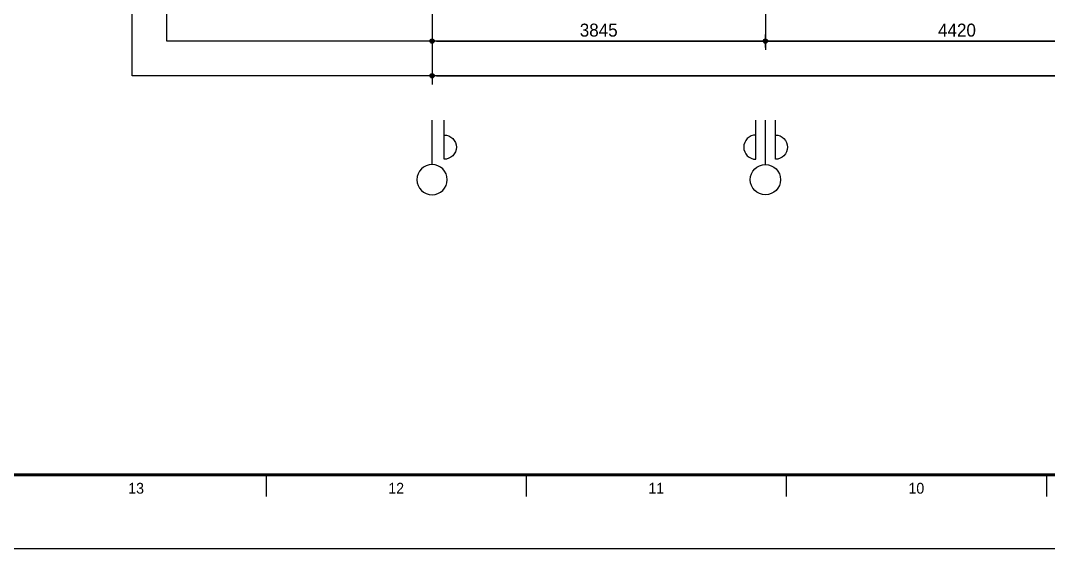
# Model space of a CAD drawing. Header units: millimetres. Extents: x -24416 to 92204, y -190080 to 23760.
# Drawn here: x 3217 to 15074, y -100980 to -94886 of the extents above; entities that cross this region are included whole.
import ezdxf
from ezdxf.enums import TextEntityAlignment as Align

# ---------------------------------------------------------------- set-up
doc = ezdxf.new("R2010")
doc.units = ezdxf.units.MM
doc.header["$LTSCALE"] = 50
doc.linetypes.add('AUDIT_D_220706163347-0', pattern=[0])
doc.layers.get('defpoints').update_dxf_attribs({"color": 139})
for name, color, linetype in [('A-치수', 7, 'AUDIT_D_220706163347-0'), ('AA-BORD-FORM', 7, 'Continuous'), ('AA-BORD-TEXT', 3, 'Continuous'), ('AA-XXXX-DIMS', 7, 'Continuous'), ('DIM', 7, 'AUDIT_D_220706163347-0')]:
    doc.layers.add(name, color=color, linetype=linetype)
doc.styles.add('HAUD01', font='Dotum.ttf')
doc.styles.add('맑은고딕', font='malgun.ttf', dxfattribs={"width": 0.9})
doc.dimstyles.new('DIM-50', dxfattribs={"dimscale": 50, "dimtxt": 3, "dimasz": 1, "dimexe": 2, "dimexo": 2, "dimgap": 1, "dimtad": 1, "dimdec": 0, "dimzin": 0, "dimdsep": 46, "dimtxsty": '맑은고딕', "dimblk1": 'DIMDOT', "dimblk2": 'DIMDOT', "dimsah": 1, "dimcen": 0.09, "dimdle": 2, "dimclrd": 7, "dimclre": 7, "dimclrt": 3, "dimadec": 0, "dimazin": 0, "dimtfac": 1, "dimtdec": 0, "dimtix": 1, "dimtmove": 2, "dimatfit": 3, "dimldrblk": 'DIMDOT', "dimfxl": 1, "dimtolj": 1, "dimtzin": 0, "dimarcsym": 0})

# ---------------------------------------------------------------- blocks, each defined once
blk = doc.blocks.new('DIMDOT')
at = {"layer": 'AA-XXXX-DIMS'}
for p, q in [((-1.5, 0), (1.5, 0)), ((0, -1.5), (0, 1.5))]:
    blk.add_line(p, q, dxfattribs=at)
for radius in [0.5, 0.25]:
    blk.add_circle((0, 0), radius, dxfattribs=at)
blk = doc.blocks.new('*D44')
at = {"layer": 'defpoints', "color": 0, "transparency": 16777216}
for p in [(7964, -117283), (11809, -117283), (11809, -118883)]:
    blk.add_point(p, dxfattribs=at)
at = {"layer": 'DIM', "color": 7, "lineweight": -2, "transparency": 16777216}
for p, q in [((7964, -117383), (7964, -118983)), ((11809, -117383), (11809, -118983)), ((8014, -118883), (11759, -118883))]:
    blk.add_line(p, q, dxfattribs=at)
at = {"layer": 'DIM', "color": 7, "lineweight": -2, "transparency": 16777216, "xscale": 50, "yscale": 50, "zscale": 50, "rotation": 180}
blk.add_blockref('DIMDOT', (7964, -118883), dxfattribs=at)
at = {"layer": 'DIM', "color": 7, "lineweight": -2, "transparency": 16777216, "xscale": 50, "yscale": 50, "zscale": 50}
blk.add_blockref('DIMDOT', (11809, -118883), dxfattribs=at)
at = {"layer": 'DIM', "color": 3, "transparency": 16777216, "insert": (9886, -118758), "char_height": 150, "attachment_point": 5, "style": 'HAUD01'}
blk.add_mtext('\\A1;3845', dxfattribs=at)
blk = doc.blocks.new('*D45')
at = {"layer": 'defpoints', "color": 0, "transparency": 16777216}
for p in [(11809, -117283), (16229, -117283), (16229, -118883)]:
    blk.add_point(p, dxfattribs=at)
at = {"layer": 'DIM', "color": 7, "lineweight": -2, "transparency": 16777216}
for p, q in [((11809, -117383), (11809, -118983)), ((16229, -117383), (16229, -118983)), ((11859, -118883), (16179, -118883))]:
    blk.add_line(p, q, dxfattribs=at)
at = {"layer": 'DIM', "color": 7, "lineweight": -2, "transparency": 16777216, "xscale": 50, "yscale": 50, "zscale": 50, "rotation": 180}
blk.add_blockref('DIMDOT', (11809, -118883), dxfattribs=at)
at = {"layer": 'DIM', "color": 7, "lineweight": -2, "transparency": 16777216, "xscale": 50, "yscale": 50, "zscale": 50}
blk.add_blockref('DIMDOT', (16229, -118883), dxfattribs=at)
at = {"layer": 'DIM', "color": 3, "transparency": 16777216, "insert": (14019, -118758), "char_height": 150, "attachment_point": 5, "style": 'HAUD01'}
blk.add_mtext('\\A1;4420', dxfattribs=at)
blk = doc.blocks.new('*D51')
at = {"layer": 'defpoints', "color": 0, "transparency": 16777216}
for p in [(7964, -117283), (32529, -117283), (32529, -119283)]:
    blk.add_point(p, dxfattribs=at)
at = {"layer": 'DIM', "color": 7, "lineweight": -2, "transparency": 16777216}
for p, q in [((7964, -117383), (7964, -119383)), ((32529, -117383), (32529, -119383)), ((8014, -119283), (32479, -119283))]:
    blk.add_line(p, q, dxfattribs=at)
at = {"layer": 'DIM', "color": 7, "lineweight": -2, "transparency": 16777216, "xscale": 50, "yscale": 50, "zscale": 50, "rotation": 180}
blk.add_blockref('DIMDOT', (7964, -119283), dxfattribs=at)
at = {"layer": 'DIM', "color": 7, "lineweight": -2, "transparency": 16777216, "xscale": 50, "yscale": 50, "zscale": 50}
blk.add_blockref('DIMDOT', (32529, -119283), dxfattribs=at)
at = {"layer": 'DIM', "color": 3, "transparency": 16777216, "insert": (20246, -119158), "char_height": 150, "attachment_point": 5, "style": 'HAUD01'}
blk.add_mtext('\\A1;24565', dxfattribs=at)
blk = doc.blocks.new('중심')
at = {"layer": 'DIM'}
blk.add_line((-350, 0), (0, 0), dxfattribs=at)
blk.add_circle((-470, 0), 120, dxfattribs=at)
blk = doc.blocks.new('XR-FORM 청주월명')
at = {"layer": 'AA-BORD-FORM', "color": 2}
for p, q in [((121, 17), (121, 12)), ((181, 17), (181, 12)), ((241, 17), (241, 12)), ((301, 17), (301, 12))]:
    blk.add_line(p, q, dxfattribs=at)
at = {"layer": 'AA-BORD-FORM', "color": 1}
blk.add_lwpolyline([(0, 0), (841, 0), (841, 594), (0, 594)], close=True, dxfattribs=at)
at = {"layer": 'AA-BORD-FORM', "color": 2, "const_width": 0.682}
blk.add_lwpolyline([(21, 17), (21, 577), (821, 577), (821, 17)], close=True, dxfattribs=at)
at = {"layer": 'AA-BORD-TEXT', "color": 7, "style": 'HAUD01'}
for s, p in [('13', (91, 13.9)), ('12', (151, 13.9)), ('11', (211, 13.9)), ('10', (271, 13.9))]:
    blk.add_text(s, height=2.5, dxfattribs=at).set_placement(p, align=Align.MIDDLE_CENTER)
blk = doc.blocks.new('DIM-1108')
at = {"layer": 'DIM'}
for points in [[(8103.9, -119967.8, -1), (8103.9, -120247.8), (8103.9, -119797.8)], [(11698.9, -119967.8, 1), (11698.9, -120247.8), (11698.9, -119797.8)], [(11923.9, -119967.8, -1), (11923.9, -120247.8), (11923.9, -119797.8)]]:
    blk.add_lwpolyline(points, format="xyb", dxfattribs=at)
at = {"layer": 'A-치수'}
for p, xscale, yscale, zscale, rotation in [((7963.9, -119797.8), -1.458333333333333, 1.458333333333333, 1.458333333333333, 270), ((11808.9, -119797.8), 1.458333333333342, 1.458333333333342, 1.458333333333342, 90)]:
    blk.add_blockref('중심', p, dxfattribs=dict(at, xscale=xscale, yscale=yscale, zscale=zscale, rotation=rotation))
at = {"layer": 'DIM'}
for base, p1, p2, picture, middle in [((11808.9, -118883.4), (7963.9, -117283.4), (11808.9, -117283.4), '*D44', (9886.4, -118758.3)), ((32528.9, -119283.4), (7963.9, -117283.4), (32528.9, -117283.4), '*D51', (20246.4, -119158.3)), ((16228.9, -118883.4), (11808.9, -117283.4), (16228.9, -117283.4), '*D45', (14018.9, -118758.3))]:
    dim = blk.add_linear_dim(base=base, p1=p1, p2=p2, angle=180, dimstyle='DIM-50', override={"dimscale": 50, "dimtxsty": 'HAUD01'}, dxfattribs=at)
    dim.commit()
    dim.dimension.update_dxf_attribs({"geometry": picture, "text_midpoint": middle})

msp = doc.modelspace()

# ---------------------------------------------------------------- linework, layer by layer
at = {"layer": 'defpoints'}
for points in [[(4504, -75003), (34829, -75003), (34829, -95523), (4504, -95523)], [(4904, -75403), (34429, -75403), (34429, -95123), (4904, -95123)]]:
    msp.add_lwpolyline(points, close=True, dxfattribs=at)

# ---------------------------------------------------------------- block references
msp.add_blockref('DIM-1108', (0, 23760))
at = {"xscale": 50, "yscale": 50, "zscale": 50}
msp.add_blockref('XR-FORM 청주월명', (0, -100980), dxfattribs=at)

doc.saveas('drawing.dxf')
